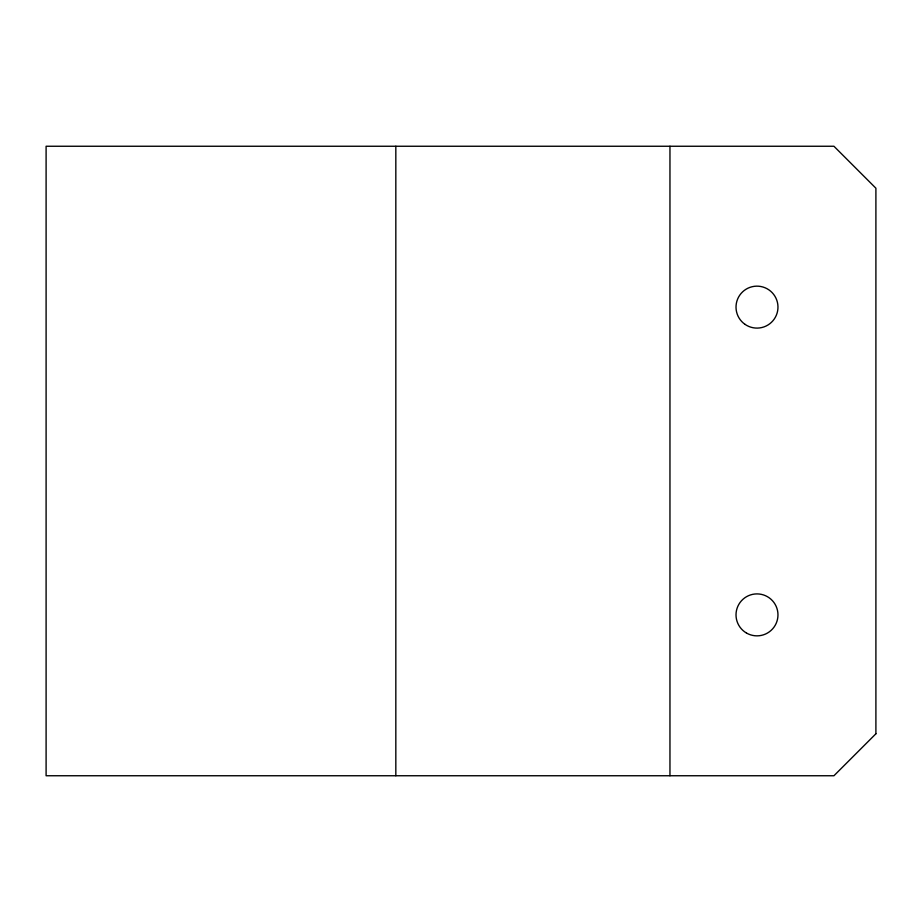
<?xml version="1.0" encoding="UTF-8"?>
<svg xmlns="http://www.w3.org/2000/svg" width="922" height="922" viewBox="0 0 922 922"><rect width="100%" height="100%" fill="white"/><g stroke="black" fill="none" stroke-linecap="round" stroke-linejoin="round"><path stroke-width="1.38" d="M669.96 146.252L669.96 775.748M395.826 146.252L395.826 775.748M875.9 733.785L833.937 775.748L46.1 775.748L46.1 146.252L833.937 146.252L875.9 188.215L875.9 733.785M746.497 633.045A20.987 20.987 0 0 0 777.972 614.882A20.987 20.987 0 0 0 746.497 596.707A20.987 20.987 0 0 0 746.497 633.045M745.057 324.383A20.987 20.987 0 0 0 777.903 308.824A20.987 20.987 0 0 0 748.019 288.16A20.987 20.987 0 0 0 745.057 324.383"/></g></svg>
